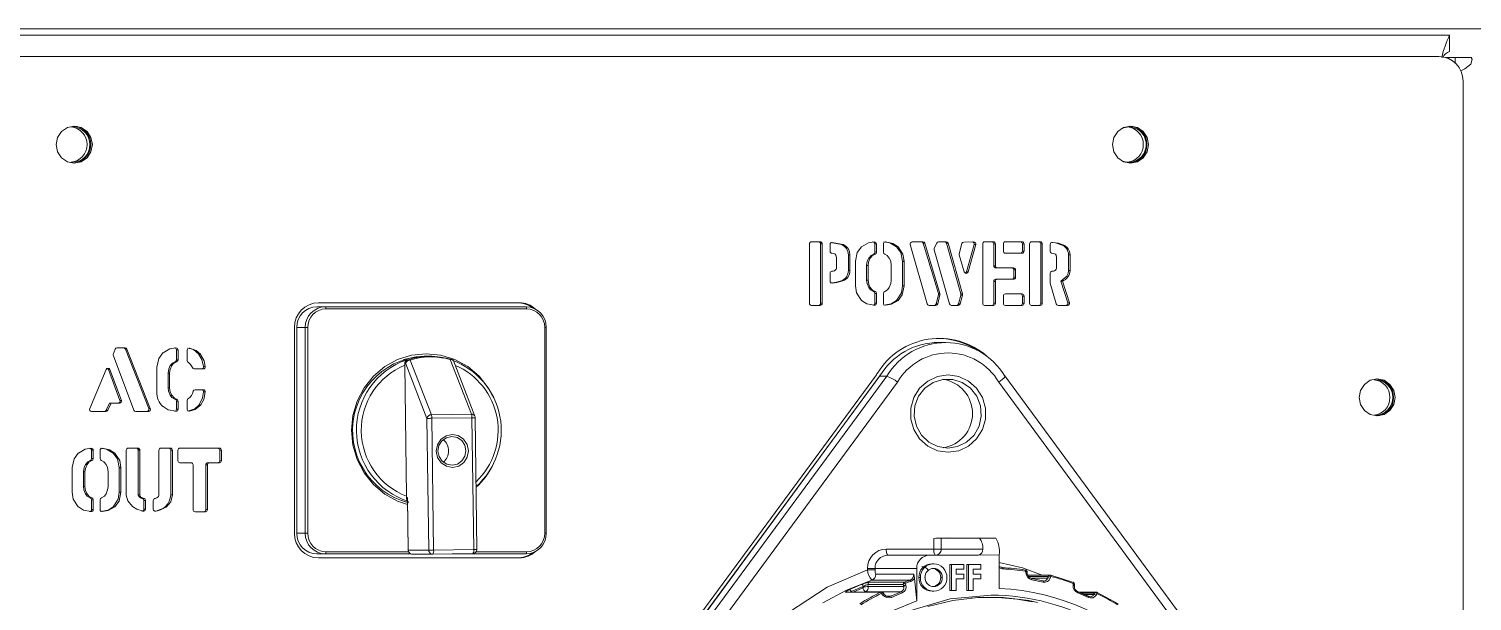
# Model space of a CAD drawing. Header units: millimetres. Extents: x 0 to 197, y 0 to 196.
# Drawn here: x 85.63 to 94.4, y 153.06 to 156.53 of the extents above; entities that cross this region are included whole.
import ezdxf

# ---------------------------------------------------------------- set-up
doc = ezdxf.new("R2010")
doc.units = ezdxf.units.MM

msp = doc.modelspace()

# ---------------------------------------------------------------- linework, layer by layer
at = {"color": 7, "linetype": 'Continuous', "lineweight": 15}
for p, q in [((77.3985, 156.4943), (94.2663, 156.4943)), ((151.544, 156.5318), (81.7614, 156.5318)), ((94.2663, 156.3943), (94.2663, 156.4943)), ((94.2021, 156.3643), (77.6167, 156.3643)), ((94.2409, 156.3589), (94.3008, 156.3589)), ((94.3008, 156.3589), (94.3984, 156.3589)), ((94.3485, 147.8743), (94.3485, 156.2143)), ((90.3888, 155.2388), (90.4417, 155.2388)), ((91.0013, 155.2388), (91.0666, 155.2388)), ((91.1609, 155.2388), (91.2071, 155.2388)), ((91.3144, 155.237), (91.3747, 155.2384)), ((91.4416, 155.2388), (91.4944, 155.2388)), ((91.5671, 155.2388), (91.6683, 155.2388)), ((91.7265, 155.2388), (91.7793, 155.2388)), ((90.3766, 154.8655), (90.3766, 155.2263)), ((90.4539, 155.2263), (90.4441, 155.2263)), ((90.4441, 154.8655), (90.4441, 155.2263)), ((90.4539, 155.2263), (90.4539, 154.8655)), ((90.5022, 155.1815), (90.5022, 155.2232)), ((90.6131, 155.1599), (90.6229, 155.1599)), ((90.6229, 155.1596), (90.6132, 155.1596)), ((90.6132, 155.0645), (90.6132, 155.1596)), ((90.6229, 155.1596), (90.6229, 155.0645)), ((90.7752, 155.164), (90.7654, 155.164)), ((90.7838, 155.2259), (90.774, 155.2259)), ((90.774, 155.176), (90.774, 155.2259)), ((90.774, 155.176), (90.7838, 155.176)), ((90.7838, 155.2259), (90.7838, 155.176)), ((90.8257, 155.1759), (90.8257, 155.2259)), ((90.9052, 155.2093), (90.9149, 155.2093)), ((90.9155, 155.2088), (90.9057, 155.2088)), ((91.0918, 154.862), (90.9896, 155.2228)), ((91.0783, 155.23), (91.0685, 155.23)), ((91.1599, 154.9243), (91.0685, 155.23)), ((91.0783, 155.23), (91.1696, 154.9243)), ((91.2281, 154.862), (91.1344, 155.1906)), ((91.1351, 155.1994), (91.1499, 155.2316)), ((91.2188, 155.2298), (91.2091, 155.2298)), ((91.2967, 154.9225), (91.2091, 155.2298)), ((91.2188, 155.2298), (91.3065, 154.9225)), ((91.2859, 155.1661), (91.3029, 155.2279)), ((91.3176, 155.0562), (91.286, 155.159)), ((91.3312, 155.0566), (91.377, 155.2225)), ((91.3868, 155.2225), (91.341, 155.0566)), ((91.3868, 155.2225), (91.377, 155.2225)), ((91.4294, 154.8655), (91.4294, 155.2263)), ((91.5066, 155.2263), (91.4969, 155.2263)), ((91.4969, 155.093), (91.4969, 155.2263)), ((91.5066, 155.2263), (91.5066, 155.093)), ((91.5549, 155.1821), (91.5549, 155.2263)), ((91.6683, 155.1696), (91.5671, 155.1696)), ((91.6805, 155.2263), (91.6707, 155.2263)), ((91.6707, 155.1821), (91.6707, 155.2263)), ((91.6707, 155.1821), (91.6805, 155.1821)), ((91.6805, 155.2263), (91.6805, 155.1821)), ((91.7143, 154.8655), (91.7143, 155.2263)), ((91.7915, 155.2263), (91.7818, 155.2263)), ((91.7818, 154.8655), (91.7818, 155.2263)), ((91.7915, 155.2263), (91.7915, 154.8655)), ((91.8398, 155.1815), (91.8398, 155.2232)), ((91.9072, 155.2214), (91.9169, 155.2214)), ((91.9174, 155.2212), (91.9076, 155.2212)), ((91.9508, 155.1598), (91.9605, 155.1598)), ((91.9605, 155.1594), (91.9508, 155.1594)), ((91.9508, 155.0646), (91.9508, 155.1594)), ((91.9605, 155.1594), (91.9605, 155.0646)), ((90.5408, 155.0849), (90.5408, 155.1438)), ((90.6229, 155.0641), (90.6131, 155.0641)), ((90.6132, 155.0645), (90.6229, 155.0645)), ((90.6567, 154.9716), (90.6567, 155.1202)), ((90.7242, 155.0954), (90.734, 155.0954)), ((90.7242, 155.0059), (90.7242, 155.0954)), ((90.734, 155.0954), (90.734, 155.0059)), ((90.7368, 155.1403), (90.7466, 155.1403)), ((90.874, 155.0059), (90.874, 155.0954)), ((90.9415, 155.1205), (90.9513, 155.1205)), ((90.9513, 155.1203), (90.9415, 155.1203)), ((90.9415, 154.9715), (90.9415, 155.1203)), ((90.9513, 155.1203), (90.9513, 154.9715)), ((91.3312, 155.0566), (91.341, 155.0566)), ((91.4969, 155.093), (91.5066, 155.093)), ((91.5188, 155.0805), (91.5091, 155.0805)), ((91.5188, 155.0805), (91.6166, 155.0805)), ((91.6288, 155.068), (91.619, 155.068)), ((91.619, 155.0238), (91.619, 155.068)), ((91.6288, 155.068), (91.6288, 155.0238)), ((91.8785, 155.0854), (91.8785, 155.1438)), ((91.9508, 155.0646), (91.9605, 155.0646)), ((91.9605, 155.0642), (91.9508, 155.0642)), ((90.5022, 155.0009), (90.5022, 155.0475)), ((90.5792, 155.0026), (90.5694, 155.0026)), ((90.5701, 155.0028), (90.5798, 155.0028)), ((90.7242, 155.0059), (90.734, 155.0059)), ((90.9415, 154.9715), (90.9513, 154.9715)), ((90.9513, 154.9713), (90.9415, 154.9713)), ((91.5066, 154.9988), (91.4969, 154.9988)), ((91.4969, 154.8655), (91.4969, 154.9988)), ((91.5066, 154.9988), (91.5066, 154.8655)), ((91.5091, 155.0113), (91.5188, 155.0113)), ((91.6166, 155.0113), (91.5188, 155.0113)), ((91.619, 155.0238), (91.6288, 155.0238)), ((91.8398, 154.9904), (91.8398, 155.048)), ((91.8753, 154.862), (91.8403, 154.9869)), ((91.9052, 155.0008), (91.915, 155.0008)), ((91.9464, 154.8693), (91.9052, 155.0008)), ((91.915, 155.0008), (91.9562, 154.8693)), ((90.7365, 154.9606), (90.7463, 154.9606)), ((90.7652, 154.9371), (90.775, 154.9371)), ((90.7838, 154.9252), (90.774, 154.9252)), ((90.774, 154.8659), (90.774, 154.9252)), ((90.7838, 154.9252), (90.7838, 154.8659)), ((90.8257, 154.8659), (90.8257, 154.9255)), ((90.9149, 154.8822), (90.9051, 154.8822)), ((90.9058, 154.8827), (90.9155, 154.8827)), ((91.1462, 154.8624), (91.16, 154.9176)), ((91.1698, 154.9176), (91.156, 154.8624)), ((91.1599, 154.9243), (91.1696, 154.9243)), ((91.1698, 154.9176), (91.16, 154.9176)), ((91.2823, 154.8621), (91.2967, 154.9156)), ((91.3065, 154.9156), (91.292, 154.8621)), ((91.2967, 154.9225), (91.3065, 154.9225)), ((91.3065, 154.9156), (91.2967, 154.9156)), ((91.5549, 154.8655), (91.5549, 154.9097)), ((91.5671, 154.9222), (91.6683, 154.9222)), ((91.6805, 154.9097), (91.6707, 154.9097)), ((91.6707, 154.8655), (91.6707, 154.9097)), ((91.6805, 154.9097), (91.6805, 154.8655)), ((87.3835, 154.8443), (87.435, 154.8443)), ((88.6134, 154.8693), (87.3932, 154.8693)), ((87.435, 154.8443), (88.6552, 154.8443)), ((88.6579, 154.8318), (87.4377, 154.8318)), ((90.4417, 154.853), (90.3888, 154.853)), ((90.4441, 154.8655), (90.4539, 154.8655)), ((90.774, 154.8659), (90.7838, 154.8659)), ((91.1442, 154.853), (91.1035, 154.853)), ((91.1462, 154.8624), (91.156, 154.8624)), ((91.2803, 154.853), (91.2398, 154.853)), ((91.2823, 154.8621), (91.292, 154.8621)), ((91.4944, 154.853), (91.4416, 154.853)), ((91.4969, 154.8655), (91.5066, 154.8655)), ((91.6683, 154.853), (91.5671, 154.853)), ((91.6707, 154.8655), (91.6805, 154.8655)), ((91.7793, 154.853), (91.7265, 154.853)), ((91.7818, 154.8655), (91.7915, 154.8655)), ((91.9446, 154.853), (91.887, 154.853)), ((91.9464, 154.8693), (91.9562, 154.8693)), ((87.2468, 154.7193), (87.2468, 153.4693)), ((87.2614, 154.7193), (87.2614, 153.4693)), ((87.313, 154.7193), (87.2614, 154.7193)), ((87.313, 153.4693), (87.313, 154.7193)), ((87.3279, 154.7193), (87.313, 154.7193)), ((87.3279, 154.7193), (87.3279, 153.4693)), ((88.7677, 153.4693), (88.7677, 154.7193)), ((88.7775, 153.4693), (88.7775, 154.7193)), ((91.2056, 154.628), (91.1619, 154.628)), ((86.1466, 154.5547), (86.1573, 154.5867)), ((86.2711, 154.2173), (86.1467, 154.5461)), ((86.1688, 154.5951), (86.2181, 154.5951)), ((86.2295, 154.5873), (86.2197, 154.5873)), ((86.3617, 154.2264), (86.2197, 154.5873)), ((86.2295, 154.5873), (86.3714, 154.2264)), ((86.5398, 154.5822), (86.5301, 154.5822)), ((86.5301, 154.5227), (86.5301, 154.5822)), ((86.5398, 154.5822), (86.5398, 154.5227)), ((86.5961, 154.5171), (86.5961, 154.5816)), ((86.6669, 154.5561), (86.6767, 154.5561)), ((86.677, 154.5557), (86.6672, 154.5557)), ((88.0681, 154.5443), (88.037, 154.5443)), ((86.0035, 154.2267), (86.1035, 154.4637)), ((86.1261, 154.4632), (86.1164, 154.4632)), ((86.1866, 154.2763), (86.1164, 154.4632)), ((86.1261, 154.4632), (86.1964, 154.2763)), ((86.4115, 154.3278), (86.4115, 154.4766)), ((86.492, 154.487), (86.5017, 154.487)), ((86.5312, 154.5107), (86.5214, 154.5107)), ((86.5301, 154.5227), (86.5398, 154.5227)), ((86.6927, 154.4675), (86.6388, 154.4675)), ((86.6951, 154.4809), (86.7049, 154.4809)), ((87.9174, 154.4984), (87.9178, 154.4899)), ((87.9233, 154.4984), (87.9174, 154.4984)), ((87.9178, 154.4899), (87.9283, 153.6946)), ((88.0523, 154.167), (87.9233, 154.4984)), ((87.9292, 154.5225), (87.9402, 154.5225)), ((87.9502, 154.5204), (88.0791, 154.1889)), ((88.3231, 154.1923), (88.1942, 154.5238)), ((88.344, 154.1797), (88.2111, 154.5214)), ((86.479, 154.442), (86.4887, 154.442)), ((86.479, 154.3527), (86.479, 154.442)), ((86.4887, 154.442), (86.4887, 154.3527)), ((90.7837, 154.4321), (89.6374, 152.8758)), ((90.8037, 154.4243), (89.652, 152.8605)), ((89.6527, 152.8607), (90.8033, 154.423)), ((89.6963, 152.8607), (90.8469, 154.423)), ((89.7596, 152.8225), (90.912, 154.3872)), ((90.8033, 154.423), (90.8469, 154.423)), ((91.5267, 154.3872), (92.6791, 152.8225)), ((92.7165, 152.8601), (91.5636, 154.4256)), ((86.1866, 154.2763), (86.1964, 154.2763)), ((86.479, 154.3527), (86.4887, 154.3527)), ((86.4916, 154.3075), (86.5014, 154.3075)), ((86.5213, 154.2839), (86.5311, 154.2839)), ((86.5398, 154.272), (86.5301, 154.272)), ((86.5301, 154.2222), (86.5301, 154.272)), ((86.5398, 154.272), (86.5398, 154.2222)), ((86.5961, 154.2226), (86.5961, 154.2774)), ((86.6433, 154.341), (86.6927, 154.341)), ((86.7049, 154.3278), (86.6952, 154.3278)), ((86.1015, 154.2093), (86.0147, 154.2093)), ((86.1027, 154.2161), (86.124, 154.2594)), ((86.1027, 154.2161), (86.1124, 154.2161)), ((86.1337, 154.2594), (86.1124, 154.2161)), ((86.124, 154.2594), (86.1337, 154.2594)), ((86.185, 154.2594), (86.1337, 154.2594)), ((86.3601, 154.2093), (86.2825, 154.2093)), ((86.3617, 154.2264), (86.3714, 154.2264)), ((86.5301, 154.2222), (86.5398, 154.2222)), ((86.6781, 154.2495), (86.6684, 154.2495)), ((86.6688, 154.2501), (86.6785, 154.2501)), ((88.0791, 154.1889), (88.3231, 154.1923)), ((88.0628, 153.3673), (88.0523, 154.167)), ((88.3261, 154.1707), (88.0821, 154.1673)), ((88.0821, 154.1673), (88.0926, 153.3676)), ((88.3367, 153.371), (88.3261, 154.1707)), ((88.3562, 153.3714), (88.3457, 154.171)), ((86.0242, 153.9732), (86.0145, 153.9732)), ((86.0145, 153.9233), (86.0145, 153.9732)), ((86.0145, 153.9233), (86.0242, 153.9233)), ((86.0242, 153.9732), (86.0242, 153.9233)), ((86.0662, 153.9232), (86.0662, 153.9732)), ((86.1456, 153.9566), (86.1554, 153.9566)), ((86.156, 153.9561), (86.1462, 153.9561)), ((86.2256, 153.7019), (86.2256, 153.9736)), ((86.2378, 153.9861), (86.2954, 153.9861)), ((86.3076, 153.9736), (86.2979, 153.9736)), ((86.2979, 153.7019), (86.2979, 153.9736)), ((86.3076, 153.9736), (86.3076, 153.7019)), ((86.4235, 153.702), (86.4235, 153.9736)), ((86.4357, 153.9861), (86.4934, 153.9861)), ((86.5056, 153.9736), (86.4959, 153.9736)), ((86.4959, 153.7022), (86.4959, 153.9736)), ((86.5056, 153.9736), (86.5056, 153.7022)), ((86.5394, 153.9096), (86.5394, 153.9736)), ((86.5516, 153.9861), (86.791, 153.9861)), ((86.8032, 153.9736), (86.7935, 153.9736)), ((86.7935, 153.9096), (86.7935, 153.9736)), ((86.8032, 153.9736), (86.8032, 153.9096)), ((85.8972, 153.7189), (85.8972, 153.8675)), ((85.9647, 153.8427), (85.9744, 153.8427)), ((85.9647, 153.7532), (85.9647, 153.8427)), ((85.9744, 153.8427), (85.9744, 153.7532)), ((85.9773, 153.8877), (85.987, 153.8877)), ((86.0157, 153.9113), (86.0059, 153.9113)), ((86.1145, 153.7532), (86.1145, 153.8427)), ((86.182, 153.8678), (86.1917, 153.8678)), ((86.1918, 153.8676), (86.182, 153.8676)), ((86.182, 153.7188), (86.182, 153.8676)), ((86.1918, 153.8676), (86.1918, 153.7188)), ((86.619, 153.8971), (86.5516, 153.8971)), ((86.6312, 153.6128), (86.6312, 153.8846)), ((86.7181, 153.8846), (86.7084, 153.8846)), ((86.7084, 153.6128), (86.7084, 153.8846)), ((86.7181, 153.8846), (86.7181, 153.6128)), ((86.7206, 153.8971), (86.7303, 153.8971)), ((86.791, 153.8971), (86.7303, 153.8971)), ((86.7935, 153.9096), (86.8032, 153.9096)), ((85.9647, 153.7532), (85.9744, 153.7532)), ((85.977, 153.708), (85.9867, 153.708)), ((86.0057, 153.6845), (86.0155, 153.6845)), ((86.0242, 153.6725), (86.0145, 153.6725)), ((86.0145, 153.6132), (86.0145, 153.6725)), ((86.0242, 153.6725), (86.0242, 153.6132)), ((86.0662, 153.6132), (86.0662, 153.6728)), ((86.182, 153.7188), (86.1918, 153.7188)), ((86.1917, 153.7186), (86.182, 153.7186)), ((86.2979, 153.7019), (86.3076, 153.7019)), ((86.3097, 153.6858), (86.3194, 153.6858)), ((86.3235, 153.6807), (86.3333, 153.6807)), ((86.3417, 153.6688), (86.3319, 153.6688)), ((86.3319, 153.615), (86.3319, 153.6688)), ((86.3417, 153.6688), (86.3417, 153.615)), ((86.3897, 153.6151), (86.3897, 153.6682)), ((86.4959, 153.7022), (86.5056, 153.7022)), ((86.5056, 153.7018), (86.4959, 153.7018)), ((87.9089, 153.6638), (87.9337, 153.6569)), ((87.9283, 153.6946), (87.9282, 153.6861)), ((87.9282, 153.6861), (87.9339, 153.6861)), ((87.9333, 153.6807), (87.9375, 153.3673)), ((87.9339, 153.6861), (87.9381, 153.3673)), ((86.0145, 153.6132), (86.0242, 153.6132)), ((86.1554, 153.6295), (86.1456, 153.6295)), ((86.1462, 153.63), (86.156, 153.63)), ((86.3319, 153.615), (86.3417, 153.615)), ((86.7059, 153.6003), (86.6434, 153.6003)), ((86.7084, 153.6128), (86.7181, 153.6128)), ((87.2614, 153.4693), (87.313, 153.4693)), ((87.3279, 153.4693), (87.313, 153.4693)), ((91.1326, 153.3737), (91.1326, 153.4383)), ((91.178, 153.4398), (91.178, 153.3737)), ((91.178, 153.4398), (91.4092, 153.4398)), ((91.4588, 153.4405), (91.2194, 153.4405)), ((87.435, 153.3443), (87.3835, 153.3443)), ((87.3932, 153.3193), (88.6134, 153.3193)), ((87.9536, 153.3443), (87.435, 153.3443)), ((87.9381, 153.3673), (88.0628, 153.3673)), ((88.0875, 153.3426), (87.9628, 153.3426)), ((88.3316, 153.346), (88.0875, 153.3426)), ((88.0926, 153.3676), (88.3367, 153.371)), ((88.6552, 153.3443), (88.2046, 153.3443)), ((90.8443, 153.3737), (91.1326, 153.3737)), ((90.8526, 153.3356), (91.1058, 153.3356)), ((91.1058, 153.3356), (91.394, 153.3356)), ((91.178, 153.3737), (91.1326, 153.3737)), ((91.178, 153.3737), (91.4298, 153.3737)), ((91.404, 153.337), (91.5304, 153.3381)), ((91.5304, 153.3381), (91.5304, 153.1348)), ((90.7297, 153.2472), (90.7297, 153.2563)), ((90.7751, 153.2563), (90.7297, 153.2563)), ((90.7297, 153.2472), (90.7751, 153.2472)), ((90.7751, 153.2563), (90.7751, 153.2472)), ((90.7751, 153.2563), (91.0283, 153.2563)), ((90.7806, 153.2205), (91.0101, 153.2205)), ((91.0283, 153.2563), (91.0283, 153.0592)), ((91.1221, 153.2843), (91.1317, 153.2843)), ((91.2301, 153.1215), (91.2301, 153.2802)), ((91.2301, 153.2802), (91.2397, 153.2802)), ((91.2397, 153.1215), (91.2397, 153.2802)), ((91.2397, 153.2802), (91.3152, 153.2802)), ((91.3152, 153.2517), (91.2675, 153.2517)), ((91.2675, 153.2517), (91.2675, 153.2212)), ((91.2675, 153.2212), (91.3152, 153.2212)), ((91.3152, 153.2802), (91.3152, 153.2517)), ((91.3152, 153.2212), (91.3152, 153.1927)), ((91.3334, 153.1215), (91.3334, 153.2802)), ((91.3334, 153.2802), (91.343, 153.2802)), ((91.343, 153.1215), (91.343, 153.2802)), ((91.343, 153.2802), (91.4185, 153.2802)), ((91.4185, 153.2517), (91.3708, 153.2517)), ((91.3708, 153.2517), (91.3708, 153.2212)), ((91.3708, 153.2212), (91.4185, 153.2212)), ((91.4185, 153.2802), (91.4185, 153.2517)), ((91.4185, 153.2212), (91.4185, 153.1927)), ((91.5558, 153.26), (91.5304, 153.2666)), ((91.5441, 153.2626), (91.5304, 153.2661)), ((91.6909, 153.2288), (91.6899, 153.2389)), ((91.8392, 153.2151), (91.7026, 153.2151)), ((90.6296, 153.1157), (90.7035, 153.147)), ((90.7042, 153.1427), (90.7035, 153.147)), ((90.7342, 153.1465), (90.7324, 153.1586)), ((90.7324, 153.1586), (90.9462, 153.1586)), ((90.9492, 153.1465), (90.7342, 153.1465)), ((90.7405, 153.1725), (90.9543, 153.1725)), ((90.9881, 153.1843), (90.755, 153.1843)), ((90.9462, 153.1586), (90.9492, 153.1465)), ((90.9592, 153.1655), (90.9622, 153.1535)), ((91.0153, 153.1939), (91.0283, 153.0592)), ((91.051, 153.2009), (91.0413, 153.2009)), ((91.1841, 153.2007), (91.1744, 153.2007)), ((91.3152, 153.1927), (91.2675, 153.1927)), ((91.2675, 153.1927), (91.2675, 153.1215)), ((91.4185, 153.1927), (91.3708, 153.1927)), ((91.3708, 153.1927), (91.3708, 153.1215)), ((91.7953, 153.18), (91.7273, 153.1938)), ((91.7965, 153.1727), (91.7282, 153.1867)), ((91.8009, 153.1794), (91.7953, 153.18)), ((91.828, 153.2077), (91.8241, 153.1967)), ((91.843, 153.2076), (91.8391, 153.1965)), ((91.9804, 153.1713), (91.8429, 153.2141)), ((91.9789, 153.1551), (91.9798, 153.165)), ((90.8094, 153.1111), (90.5956, 153.1111)), ((90.8147, 153.1123), (90.6009, 153.1123)), ((90.9349, 153.1142), (90.7164, 153.1142)), ((90.8214, 153.096), (90.8149, 153.1044)), ((90.8306, 153.0993), (90.825, 153.1066)), ((90.9349, 153.1142), (90.8708, 153.087)), ((90.9402, 153.1075), (90.8759, 153.0802)), ((91.1223, 153.1174), (91.132, 153.1174)), ((91.2397, 153.1215), (91.2301, 153.1215)), ((91.2675, 153.1215), (91.2397, 153.1215)), ((91.343, 153.1215), (91.3334, 153.1215)), ((91.3708, 153.1215), (91.343, 153.1215)), ((92.0719, 153.0797), (92.0076, 153.1071)), ((92.072, 153.0866), (92.0079, 153.1138)), ((92.1192, 153.1116), (92.0132, 153.1116)), ((92.1092, 153.1064), (92.1034, 153.0965)), ((92.124, 153.1037), (92.1182, 153.0939)), ((92.2518, 153.0402), (92.1252, 153.1097))]:
    msp.add_line(p, q, dxfattribs=at)
at = {"color": 8, "linetype": 'Continuous', "lineweight": 15}
for p, q in [((94.3008, 156.3589), (94.3008, 156.3251)), ((90.5148, 155.2357), (90.514, 155.2357)), ((90.8387, 155.2384), (90.8372, 155.2384)), ((91.8526, 155.2357), (91.8515, 155.2357)), ((90.5138, 154.9884), (90.5149, 154.9884)), ((90.8372, 154.8534), (90.8387, 154.8534)), ((88.7775, 154.7193), (88.7677, 154.7193)), ((86.6098, 154.594), (86.6068, 154.594)), ((86.6069, 154.2102), (86.6097, 154.2102)), ((86.0791, 153.9857), (86.0777, 153.9857)), ((86.0777, 153.6007), (86.0791, 153.6007)), ((86.3996, 153.6029), (86.4043, 153.6029)), ((88.7775, 153.4693), (88.7677, 153.4693)), ((87.4377, 153.3568), (87.94, 153.3568)), ((88.3518, 153.3568), (88.6579, 153.3568)), ((90.6416, 153.1123), (90.7014, 153.1377)), ((91.7067, 153.2077), (91.828, 153.2077)), ((91.8241, 153.1967), (91.7251, 153.1967)), ((90.6296, 153.1157), (90.6318, 153.1123)), ((90.7164, 153.1142), (90.7119, 153.1123)), ((90.8708, 153.087), (90.8477, 153.087)), ((92.0254, 153.1064), (92.1092, 153.1064)), ((92.1034, 153.0965), (92.0485, 153.0965))]:
    msp.add_line(p, q, dxfattribs=at)
at = {"color": 7, "linetype": 'Continuous', "lineweight": 15, "flags": 128}
for points in [[(94.3008, 156.3228), (94.3009, 156.3229), (94.3008, 156.3589)], [(94.3347, 156.2761), (94.3591, 156.2883), (94.3952, 156.318), (94.4031, 156.3476), (94.3984, 156.3589)], [(86.0192, 155.8293), (86.0109, 155.8723), (85.9871, 155.9088), (85.9514, 155.9332), (85.9094, 155.9418), (85.8674, 155.9332), (85.8318, 155.9088), (85.8079, 155.8723), (85.7996, 155.8293), (85.8079, 155.7862), (85.8318, 155.7497), (85.8674, 155.7253), (85.9094, 155.7168), (85.9514, 155.7253), (85.9871, 155.7497), (86.0109, 155.7862), (86.0192, 155.8293)], [(92.4373, 155.8293), (92.429, 155.8723), (92.4051, 155.9088), (92.3695, 155.9332), (92.3275, 155.9418), (92.2855, 155.9332), (92.2498, 155.9088), (92.226, 155.8723), (92.2177, 155.8293), (92.226, 155.7862), (92.2498, 155.7497), (92.2855, 155.7253), (92.3275, 155.7168), (92.3695, 155.7253), (92.4051, 155.7497), (92.429, 155.7862), (92.4373, 155.8293)], [(90.6131, 155.1599), (90.6107, 155.1801), (90.6023, 155.1986), (90.5884, 155.2132), (90.571, 155.2232), (90.505, 155.2357)], [(90.5148, 155.2357), (90.5807, 155.2232), (90.5981, 155.2132), (90.6121, 155.1986), (90.6204, 155.1801), (90.6229, 155.1599)], [(90.6937, 155.2093), (90.7347, 155.2319), (90.7709, 155.2384)], [(90.9052, 155.2093), (90.8647, 155.2319), (90.8289, 155.2384)], [(90.8387, 155.2384), (90.8838, 155.2285), (90.9149, 155.2093)], [(91.9072, 155.2214), (91.8718, 155.2324), (91.8428, 155.2357)], [(91.8526, 155.2357), (91.8893, 155.2307), (91.9169, 155.2214)], [(90.5284, 155.166), (90.5198, 155.1681), (90.5128, 155.1691)], [(90.5408, 155.1438), (90.5374, 155.1585), (90.5335, 155.163), (90.5284, 155.166)], [(90.6567, 155.1206), (90.6675, 155.1745), (90.6931, 155.2088)], [(90.7368, 155.1403), (90.7508, 155.1563), (90.7654, 155.164)], [(90.7752, 155.164), (90.7571, 155.1533), (90.7466, 155.1403)], [(90.8618, 155.1403), (90.8484, 155.1562), (90.8341, 155.164)], [(90.9415, 155.1205), (90.9311, 155.1744), (90.9057, 155.2088)], [(90.9155, 155.2088), (90.9451, 155.1634), (90.9513, 155.1205)], [(91.8661, 155.166), (91.8574, 155.1681), (91.8505, 155.1691)], [(91.8785, 155.1438), (91.875, 155.1585), (91.8711, 155.163), (91.8661, 155.166)], [(90.5129, 155.0599), (90.5216, 155.0612), (90.5282, 155.063)], [(90.7242, 155.0954), (90.7281, 155.1215), (90.7368, 155.1403)], [(90.7466, 155.1403), (90.7363, 155.1161), (90.734, 155.0954)], [(90.874, 155.0954), (90.8703, 155.1215), (90.8618, 155.1403)], [(91.8506, 155.0604), (91.8592, 155.0617), (91.8659, 155.0635)], [(91.9052, 155.0008), (91.9405, 155.0295), (91.9483, 155.046), (91.9508, 155.0642)], [(90.5052, 154.9884), (90.5418, 154.9933), (90.5694, 155.0026)], [(90.5792, 155.0026), (90.5438, 154.9916), (90.5149, 154.9884)], [(90.6931, 154.8827), (90.6631, 154.9282), (90.6567, 154.9712)], [(90.7365, 154.9606), (90.7265, 154.9851), (90.7242, 155.0059)], [(90.734, 155.0059), (90.7377, 154.9796), (90.7463, 154.9606)], [(90.8618, 154.9609), (90.8718, 154.9852), (90.874, 155.0059)], [(90.9058, 154.8827), (90.9354, 154.9283), (90.9415, 154.9713)], [(90.9513, 154.9713), (90.9409, 154.9173), (90.9155, 154.8827)], [(90.7709, 154.8534), (90.7253, 154.8631), (90.6937, 154.8821)], [(90.7652, 154.9371), (90.747, 154.9476), (90.7365, 154.9606)], [(90.7463, 154.9606), (90.7603, 154.9447), (90.775, 154.9371)], [(90.8289, 154.8534), (90.874, 154.8632), (90.9051, 154.8822)], [(90.8344, 154.9374), (90.8518, 154.9481), (90.8618, 154.9609)], [(90.9149, 154.8822), (90.8744, 154.8598), (90.8387, 154.8534)], [(86.4115, 154.4769), (86.4222, 154.5311), (86.4481, 154.5654)], [(86.4486, 154.5658), (86.4903, 154.5883), (86.5269, 154.5947)], [(86.6669, 154.5561), (86.633, 154.5842), (86.6001, 154.594)], [(86.6098, 154.594), (86.651, 154.5795), (86.6767, 154.5561)], [(86.6951, 154.4809), (86.6852, 154.5251), (86.6672, 154.5557)], [(86.677, 154.5557), (86.6983, 154.516), (86.7049, 154.4809)], [(88.037, 154.5443), (87.9866, 154.5413), (87.9107, 154.5253)], [(88.1279, 154.5371), (88.0816, 154.5444), (88.037, 154.5468)], [(86.479, 154.442), (86.483, 154.4682), (86.492, 154.487)], [(86.5017, 154.487), (86.4912, 154.4627), (86.4887, 154.442)], [(86.492, 154.487), (86.5064, 154.503), (86.5214, 154.5107)], [(86.5312, 154.5107), (86.5126, 154.5), (86.5017, 154.487)], [(86.6275, 154.4753), (86.616, 154.4949), (86.6024, 154.5062)], [(88.2061, 154.5241), (88.2097, 154.5224), (88.2109, 154.5213)], [(91.2194, 153.9612), (91.1547, 153.9707), (91.0954, 153.9985), (91.046, 154.0423), (91.0107, 154.0986), (90.9923, 154.1627), (90.9923, 154.2296), (91.0107, 154.2938), (91.046, 154.35), (91.0954, 154.3938), (91.1547, 154.4216), (91.2194, 154.4311), (91.284, 154.4216), (91.3434, 154.3938), (91.3927, 154.35), (91.428, 154.2938), (91.4464, 154.2296), (91.4464, 154.1627), (91.428, 154.0986), (91.3927, 154.0423), (91.3434, 153.9985), (91.284, 153.9707), (91.2194, 153.9612)], [(91.2168, 153.9866), (91.1565, 153.9959), (91.1016, 154.023), (91.0569, 154.0655), (91.0264, 154.1196), (91.0128, 154.1805), (91.0174, 154.2428), (91.0396, 154.3009), (91.0777, 154.3498), (91.128, 154.385), (91.1863, 154.4034), (91.2473, 154.4034), (91.3055, 154.385), (91.3559, 154.3498), (91.3939, 154.3009), (91.4162, 154.2428), (91.4208, 154.1805), (91.4072, 154.1196), (91.3767, 154.0655), (91.332, 154.023), (91.2771, 153.9959), (91.2168, 153.9866)], [(91.5642, 154.423), (91.5657, 154.4204), (91.5634, 154.4171), (91.559, 154.4125), (91.5473, 154.4025), (91.5382, 154.3955), (91.5267, 154.3872)], [(93.9361, 154.2939), (93.9277, 154.337), (93.9039, 154.3735), (93.8683, 154.3979), (93.8263, 154.4064), (93.7843, 154.3979), (93.7486, 154.3735), (93.7248, 154.337), (93.7165, 154.2939), (93.7248, 154.2509), (93.7486, 154.2144), (93.7843, 154.19), (93.8263, 154.1814), (93.8683, 154.19), (93.9039, 154.2144), (93.9277, 154.2509), (93.9361, 154.2939)], [(86.4916, 154.3075), (86.4813, 154.3319), (86.479, 154.3527)], [(86.4887, 154.3527), (86.4926, 154.3264), (86.5014, 154.3075)], [(86.5213, 154.2839), (86.5026, 154.2944), (86.4916, 154.3075)], [(86.5014, 154.3075), (86.516, 154.2916), (86.5311, 154.2839)], [(86.6688, 154.2501), (86.6892, 154.2916), (86.6952, 154.3278)], [(86.7049, 154.3278), (86.6958, 154.2821), (86.6785, 154.2501)], [(86.5269, 154.2097), (86.4807, 154.2195), (86.4486, 154.2386)], [(86.6, 154.2102), (86.6423, 154.2251), (86.6684, 154.2495)], [(86.6781, 154.2495), (86.6436, 154.2203), (86.6097, 154.2102)], [(88.208, 153.8693), (88.1706, 153.8764), (88.1386, 153.8976), (88.1171, 153.9298), (88.1091, 153.9679), (88.116, 154.0063), (88.1368, 154.039), (88.1682, 154.0611), (88.2054, 154.0693), (88.2429, 154.0622), (88.2748, 154.0409), (88.2964, 154.0088), (88.3043, 153.9706), (88.2974, 153.9323), (88.2767, 153.8995), (88.2453, 153.8774), (88.208, 153.8693)], [(88.2052, 153.8818), (88.2378, 153.8889), (88.2652, 153.9083), (88.2834, 153.9369), (88.2894, 153.9705), (88.2825, 154.0039), (88.2636, 154.032), (88.2356, 154.0506), (88.2029, 154.0568), (88.1703, 154.0497), (88.1428, 154.0303), (88.1247, 154.0017), (88.1186, 153.9681), (88.1256, 153.9347), (88.1444, 153.9066), (88.1724, 153.888), (88.2052, 153.8818)], [(85.8972, 153.8679), (85.9079, 153.9218), (85.9336, 153.9561)], [(85.9341, 153.9566), (85.9752, 153.9792), (86.0113, 153.9857)], [(86.1456, 153.9566), (86.1052, 153.9792), (86.0694, 153.9857)], [(86.0791, 153.9857), (86.1243, 153.9758), (86.1554, 153.9566)], [(86.182, 153.8678), (86.1716, 153.9217), (86.1462, 153.9561)], [(86.156, 153.9561), (86.1856, 153.9107), (86.1917, 153.8678)], [(85.9647, 153.8427), (85.9686, 153.8689), (85.9773, 153.8877)], [(85.987, 153.8877), (85.9768, 153.8634), (85.9744, 153.8427)], [(85.9773, 153.8877), (85.9913, 153.9036), (86.0059, 153.9113)], [(86.0157, 153.9113), (85.9976, 153.9006), (85.987, 153.8877)], [(86.1023, 153.8877), (86.0888, 153.9035), (86.0746, 153.9113)], [(86.1145, 153.8427), (86.1108, 153.8688), (86.1023, 153.8877)], [(85.977, 153.708), (85.9669, 153.7324), (85.9647, 153.7532)], [(85.9744, 153.7532), (85.9782, 153.7269), (85.9867, 153.708)], [(86.1023, 153.7082), (86.1122, 153.7325), (86.1145, 153.7532)], [(85.9335, 153.63), (85.9035, 153.6755), (85.8972, 153.7185)], [(86.0057, 153.6845), (85.9875, 153.6949), (85.977, 153.708)], [(85.9867, 153.708), (86.0007, 153.692), (86.0155, 153.6845)], [(86.0749, 153.6848), (86.0923, 153.6954), (86.1023, 153.7082)], [(86.1462, 153.63), (86.1759, 153.6756), (86.182, 153.7186)], [(86.1917, 153.7186), (86.1814, 153.6646), (86.156, 153.63)], [(86.2631, 153.6327), (86.2338, 153.6668), (86.2256, 153.7014)], [(86.3097, 153.6858), (86.3006, 153.6931), (86.2986, 153.6973), (86.2979, 153.7019)], [(86.3235, 153.6807), (86.3157, 153.6833), (86.3097, 153.6858)], [(86.3194, 153.6858), (86.3271, 153.6828), (86.3333, 153.6807)], [(86.3982, 153.6801), (86.4057, 153.6827), (86.4114, 153.6853)], [(86.5056, 153.7018), (86.4961, 153.6593), (86.4672, 153.6272), (86.4043, 153.6029)], [(86.4114, 153.6853), (86.4206, 153.693), (86.4228, 153.6973), (86.4235, 153.702)], [(86.0113, 153.6007), (85.9657, 153.6105), (85.9342, 153.6295)], [(86.0694, 153.6007), (86.1145, 153.6105), (86.1456, 153.6295)], [(86.1554, 153.6295), (86.1149, 153.6071), (86.0791, 153.6007)], [(86.327, 153.6028), (86.2897, 153.6158), (86.2634, 153.6325)], [(91.2194, 150.0623), (90.9544, 150.085), (90.6847, 150.157), (90.4233, 150.2807), (90.1842, 150.4538), (89.9801, 150.6688), (89.8201, 150.9141), (89.7088, 151.1758), (89.6457, 151.4404), (89.6264, 151.712), (89.6537, 151.9961), (89.7324, 152.2798), (89.8621, 152.5487), (90.0377, 152.7888), (90.2493, 152.9888), (90.4844, 153.1422), (90.7297, 153.2472)], [(90.7751, 153.2472), (90.7755, 153.2372), (90.7767, 153.2286), (90.7775, 153.2252), (90.7785, 153.2227), (90.7795, 153.2211), (90.7806, 153.2205)], [(91.0101, 153.2205), (91.013, 153.2086), (91.0153, 153.1939)], [(91.5509, 153.2603), (91.5513, 153.2602), (91.5517, 153.2598), (91.552, 153.2592), (91.5523, 153.2583), (91.5526, 153.2573), (91.5528, 153.256), (91.5529, 153.2546), (91.553, 153.253)], [(91.6899, 153.2389), (91.69, 153.2404), (91.6899, 153.2418), (91.6898, 153.2431), (91.6897, 153.2441), (91.6894, 153.245), (91.6892, 153.2456), (91.6888, 153.246), (91.6885, 153.2461)], [(91.6991, 153.2335), (91.6991, 153.2335), (91.6991, 153.2335), (91.6992, 153.2337), (91.6992, 153.234), (91.6993, 153.2344), (91.6991, 153.2354), (91.6974, 153.2372), (91.695, 153.2381), (91.6928, 153.2386), (91.6899, 153.2389)], [(91.6998, 153.2258), (91.6994, 153.2304), (91.6989, 153.2359)], [(91.8424, 153.2146), (91.842, 153.2147), (91.839, 153.2149)], [(90.755, 153.1843), (90.6028, 153.1236), (90.4577, 153.0467)], [(90.5956, 153.1111), (90.5946, 153.1114), (90.5951, 153.1124), (90.5999, 153.116), (90.6093, 153.1212), (90.6218, 153.1273)], [(91.0153, 153.1939), (91.0056, 153.184), (90.9928, 153.1773)], [(91.7282, 153.1867), (91.7284, 153.1882), (91.7284, 153.1896), (91.7284, 153.1909), (91.7283, 153.1919), (91.7281, 153.1927), (91.7279, 153.1933), (91.7276, 153.1937), (91.7273, 153.1938)], [(91.7965, 153.1727), (91.7966, 153.1743), (91.7967, 153.1757), (91.7966, 153.1769), (91.7965, 153.178), (91.7963, 153.1788), (91.796, 153.1795), (91.7957, 153.1798), (91.7953, 153.18)], [(91.9789, 153.1551), (91.981, 153.1544), (91.983, 153.1537), (91.9846, 153.1528), (91.9859, 153.1517), (91.9868, 153.1507), (91.9872, 153.1496), (91.9872, 153.1485), (91.9868, 153.1475)], [(91.9877, 153.1574), (91.9882, 153.1594), (91.9868, 153.1616), (91.9846, 153.1632), (91.9826, 153.1641), (91.9798, 153.165)], [(91.9871, 153.1501), (91.9875, 153.1546), (91.988, 153.16)], [(90.8149, 153.1044), (90.8186, 153.1065), (90.822, 153.1077), (90.8234, 153.1079), (90.8244, 153.1077), (90.825, 153.1066)], [(90.8303, 153.0994), (90.8274, 153.1032), (90.8239, 153.1078)], [(90.8708, 153.087), (90.8652, 153.0853), (90.8592, 153.0847)], [(91.0283, 153.0592), (90.8816, 152.9985)], [(91.0967, 153.0247), (91.2473, 153.0606), (91.4008, 153.0786), (91.5554, 153.0786), (91.7089, 153.0606), (91.7634, 153.0498)], [(92.0727, 153.086), (92.0437, 153.0983), (92.0085, 153.1132)], [(92.0719, 153.0797), (92.0723, 153.0812), (92.0726, 153.0825), (92.0728, 153.0837), (92.0728, 153.0847), (92.0728, 153.0855), (92.0727, 153.0861), (92.0724, 153.0864), (92.072, 153.0866)], [(92.0829, 153.0843), (92.0774, 153.0849), (92.072, 153.0866)], [(92.1247, 153.1101), (92.1221, 153.1112), (92.1192, 153.1113)]]:
    msp.add_lwpolyline(points, dxfattribs=at)
at = {"color": 8, "linetype": 'Continuous', "lineweight": 15, "flags": 128}
for points in [[(87.9338, 153.6442), (87.8741, 153.6647), (87.7956, 153.7076), (87.7268, 153.7655), (87.6704, 153.8359), (87.6284, 153.9163), (87.6026, 154.0036), (87.5939, 154.0943), (87.6026, 154.185), (87.6284, 154.2722), (87.6704, 154.3526), (87.7268, 154.4231), (87.7956, 154.4809), (87.8741, 154.5239), (87.9592, 154.5503), (88.0478, 154.5593), (88.1364, 154.5503), (88.2215, 154.5239), (88.3, 154.4809), (88.3688, 154.4231), (88.4252, 154.3526), (88.4579, 154.2937)], [(87.9381, 153.3673), (87.9375, 153.3673), (87.9375, 153.3673)], [(91.5304, 153.2928), (91.6717, 153.2591), (91.7899, 153.2151)], [(90.978, 152.9954), (91.2322, 153.0702), (91.4808, 153.0936), (91.4808, 153.0936)]]:
    msp.add_lwpolyline(points, dxfattribs=at)
at = {"color": 7, "linetype": 'Continuous', "lineweight": 15}
for centre, radius, start, end in [((94.9077, 156.1937), 0.7083, 154.88932, 166.51045), ((94.2886, 156.326), 0.0719, 108.05684, 152.69524), ((94.2003, 156.216), 0.1482, 359.31794, 89.3013), ((85.8808, 155.8305), 0.1064, 359.35766, 84.52463), ((85.8984, 155.8305), 0.1062, 359.31794, 89.3013), ((85.8982, 155.8306), 0.1113, 359.33911, 86.73492), ((92.3177, 155.8314), 0.105, 358.82546, 117.6913), ((92.2989, 155.8305), 0.1064, 359.35766, 84.52463), ((92.3163, 155.8306), 0.1113, 359.33911, 86.73492), ((85.8808, 155.8281), 0.1064, 275.47537, 0.64234), ((85.8984, 155.828), 0.1062, 270.6987, 0.68206), ((85.8982, 155.828), 0.1113, 273.26508, 0.66089), ((92.3177, 155.8271), 0.105, 242.30984, 1.17454), ((92.2989, 155.8281), 0.1064, 275.47537, 0.64234), ((92.3163, 155.828), 0.1113, 273.26508, 0.66089), ((90.389, 155.2265), 0.0124, 90.6987, 180.68206), ((90.4318, 155.2265), 0.0124, 359.31794, 89.3013), ((90.4415, 155.2265), 0.0124, 359.31794, 89.3013), ((90.5145, 155.2234), 0.0123, 88.96044, 180.71003), ((90.7617, 155.2261), 0.0123, 359.29097, 89.32828), ((90.7714, 155.2261), 0.0123, 359.26312, 92.70543), ((90.8381, 155.2261), 0.0123, 87.24881, 180.73762), ((91.0015, 155.2264), 0.0124, 90.95369, 196.54352), ((91.0568, 155.2266), 0.0122, 16.13531, 89.56314), ((91.0665, 155.2266), 0.0122, 16.13531, 89.56314), ((91.161, 155.2266), 0.0122, 90.32608, 155.71872), ((91.1973, 155.2266), 0.0122, 15.39543, 89.55242), ((91.207, 155.2266), 0.0122, 15.39543, 89.55242), ((91.3148, 155.2247), 0.0123, 91.83968, 165.09689), ((91.365, 155.226), 0.0125, 343.92572, 79.22769), ((91.3748, 155.226), 0.0124, 343.80995, 90.42842), ((91.4417, 155.2265), 0.0124, 90.6987, 180.68206), ((91.4845, 155.2265), 0.0124, 359.31794, 89.3013), ((91.4943, 155.2265), 0.0124, 359.31794, 89.3013), ((91.5673, 155.2265), 0.0124, 90.6987, 180.68206), ((91.6584, 155.2265), 0.0124, 359.31794, 89.3013), ((91.6681, 155.2265), 0.0124, 359.31794, 89.3013), ((91.7266, 155.2265), 0.0124, 90.6987, 180.68206), ((91.7694, 155.2265), 0.0124, 359.31794, 89.3013), ((91.7792, 155.2265), 0.0124, 359.31794, 89.3013), ((91.8522, 155.2233), 0.0123, 88.04276, 180.72482), ((90.5146, 155.1813), 0.0124, 179.43621, 261.83198), ((90.6003, 155.1596), 0.0128, 360, 1.39857), ((90.6101, 155.1596), 0.0128, 360, 1.39857), ((90.7015, 155.1998), 0.0123, 129.32338, 132.77606), ((90.7616, 155.1759), 0.0125, 288.14203, 0.41572), ((90.7713, 155.1759), 0.0125, 288.14203, 0.41572), ((90.8382, 155.1758), 0.0125, 179.5969, 250.95388), ((90.8974, 155.1998), 0.0123, 47.0753, 50.56661), ((90.9071, 155.1998), 0.0123, 47.0753, 50.56661), ((91.1467, 155.1941), 0.0128, 155.36798, 195.90286), ((91.2983, 155.1627), 0.0128, 164.60333, 197.04984), ((91.5673, 155.1819), 0.0124, 179.31794, 269.3013), ((91.6584, 155.1819), 0.0124, 270.6987, 0.68206), ((91.6681, 155.1819), 0.0124, 270.6987, 0.68206), ((91.8522, 155.1813), 0.0124, 179.43621, 261.83198), ((91.9023, 155.2103), 0.0121, 63.6207, 66.1599), ((91.8858, 155.16), 0.065, 359.87379, 70.36935), ((91.912, 155.2103), 0.0121, 63.6207, 66.1599), ((91.895, 155.1596), 0.0655, 0.22698, 70.01616), ((91.938, 155.1594), 0.0128, 359.99999, 2.07712), ((91.9477, 155.1594), 0.0128, 359.99999, 2.07712), ((90.5146, 155.0476), 0.0124, 97.72447, 180.57069), ((90.5196, 155.0825), 0.0213, 293.77211, 6.33937), ((90.5476, 155.0644), 0.0655, 290.0317, 359.72049), ((90.558, 155.064), 0.0649, 289.68569, 0.06651), ((90.6003, 155.0645), 0.0128, 357.96402, 0.00001), ((90.6101, 155.0645), 0.0128, 357.96402, 0.00001), ((90.6695, 155.1202), 0.0128, 178.48703, 180.00001), ((90.9287, 155.1203), 0.0128, 360, 0.98963), ((90.9385, 155.1203), 0.0128, 360, 0.98963), ((91.3292, 155.0596), 0.0121, 196.3276, 345.38299), ((91.3192, 155.0598), 0.0124, 294.32416, 344.83224), ((91.5092, 155.0929), 0.0124, 179.31794, 269.3013), ((91.519, 155.0929), 0.0124, 179.31794, 269.3013), ((91.6067, 155.0682), 0.0124, 359.31794, 89.3013), ((91.6164, 155.0682), 0.0124, 359.31794, 89.3013), ((91.8522, 155.0482), 0.0124, 97.72447, 180.57069), ((91.8573, 155.083), 0.0213, 293.77211, 6.33937), ((91.8911, 155.066), 0.0694, 290.07503, 358.51253), ((91.938, 155.0646), 0.0128, 358.07893, 0.00001), ((91.9477, 155.0646), 0.0128, 358.07893, 0.00001), ((90.5145, 155.0007), 0.0123, 179.27523, 271.95423), ((90.5647, 155.0136), 0.0121, 293.0653, 296.38107), ((90.5745, 155.0136), 0.0121, 293.0653, 296.38107), ((90.6695, 154.9716), 0.0128, 179.99999, 181.51456), ((90.9287, 154.9715), 0.0128, 358.99595, 0), ((90.9385, 154.9715), 0.0128, 358.99595, 0), ((91.5092, 154.9989), 0.0124, 90.6987, 180.68206), ((91.519, 154.9989), 0.0124, 90.6987, 180.68206), ((91.6067, 155.0236), 0.0124, 270.6987, 0.68206), ((91.6164, 155.0236), 0.0124, 270.6987, 0.68206), ((91.8526, 154.9904), 0.0128, 179.99437, 195.65184), ((90.7014, 154.8917), 0.0123, 227.20429, 231.26202), ((90.7616, 154.9252), 0.0125, 359.57128, 72.77783), ((90.7713, 154.9252), 0.0125, 359.57128, 72.77783), ((90.8382, 154.9256), 0.0125, 107.77623, 180.42087), ((90.8974, 154.8917), 0.0123, 308.97441, 312.94377), ((90.9072, 154.8917), 0.0123, 308.97441, 312.94377), ((91.1476, 154.9207), 0.0128, 345.99222, 16.62511), ((91.1574, 154.9207), 0.0128, 345.99222, 16.62511), ((91.2844, 154.919), 0.0128, 344.86893, 15.89713), ((91.2942, 154.919), 0.0128, 344.86893, 15.89713), ((91.5673, 154.9099), 0.0124, 90.6987, 180.68206), ((91.6584, 154.9099), 0.0124, 359.31794, 89.3013), ((91.6681, 154.9099), 0.0124, 359.31794, 89.3013), ((87.395, 154.721), 0.1482, 90.6987, 180.68206), ((87.385, 154.7207), 0.1235, 90.6987, 180.68206), ((87.4365, 154.7207), 0.1235, 90.6987, 180.68206), ((87.439, 154.7206), 0.1112, 90.6987, 180.68206), ((87.4212, 154.8347), 0.0167, 349.73232, 34.7468), ((88.6034, 154.7249), 0.1444, 51.64448, 89.9052), ((88.6132, 154.7247), 0.1446, 46.4577, 89.88549), ((88.6415, 154.8347), 0.0167, 349.73232, 34.7468), ((88.6537, 154.7207), 0.1235, 359.31794, 89.3013), ((88.6566, 154.7206), 0.1112, 359.31794, 89.3013), ((90.389, 154.8653), 0.0124, 179.31794, 269.3013), ((90.4318, 154.8653), 0.0124, 270.6987, 0.68206), ((90.4415, 154.8653), 0.0124, 270.6987, 0.68206), ((90.7617, 154.8657), 0.0123, 270.67232, 0.70844), ((90.7714, 154.8657), 0.0123, 267.36998, 0.73567), ((90.8381, 154.8657), 0.0123, 179.26268, 272.73218), ((91.1036, 154.8652), 0.0122, 195.29403, 269.55095), ((91.1343, 154.8652), 0.0123, 270.47582, 346.52369), ((91.1441, 154.8652), 0.0123, 270.47582, 346.52369), ((91.2399, 154.8652), 0.0122, 195.38739, 269.55231), ((91.2704, 154.8652), 0.0123, 270.45896, 345.38293), ((91.2802, 154.8652), 0.0123, 270.45896, 345.38293), ((91.4417, 154.8653), 0.0124, 179.31794, 269.3013), ((91.4845, 154.8653), 0.0124, 270.6987, 0.68206), ((91.4943, 154.8653), 0.0124, 270.6987, 0.68206), ((91.5673, 154.8653), 0.0124, 179.31794, 269.3013), ((91.6584, 154.8653), 0.0124, 270.6987, 0.68206), ((91.6681, 154.8653), 0.0124, 270.6987, 0.68206), ((91.7266, 154.8653), 0.0124, 179.31794, 269.3013), ((91.7694, 154.8653), 0.0124, 270.6987, 0.68206), ((91.7792, 154.8653), 0.0124, 270.6987, 0.68206), ((91.8871, 154.8652), 0.0123, 195.14269, 269.54874), ((91.9346, 154.8654), 0.0124, 270.97797, 18.13521), ((91.9444, 154.8654), 0.0124, 270.97797, 18.13521), ((91.1658, 154.2125), 0.4401, 49.00424, 148.5961), ((91.1636, 154.2087), 0.4193, 90.23295, 149.25551), ((91.2056, 154.2104), 0.4169, 30.65643, 149.34357), ((91.156, 154.2146), 0.4383, 56.76084, 89.94743), ((86.1587, 154.5506), 0.0128, 161.4697, 200.69089), ((86.1689, 154.5829), 0.0122, 90.40937, 161.93391), ((86.2083, 154.5829), 0.0122, 21.03376, 89.63143), ((86.2181, 154.5829), 0.0122, 21.03376, 89.63143), ((86.4564, 154.5563), 0.0123, 129.1482, 132.10072), ((86.5177, 154.5824), 0.0123, 359.29209, 89.32715), ((86.5275, 154.5824), 0.0123, 359.26542, 92.56274), ((86.6084, 154.5818), 0.0123, 83.47712, 180.79839), ((86.6574, 154.5481), 0.0124, 37.59917, 40.14686), ((86.6672, 154.5481), 0.0124, 37.59917, 40.14686), ((88.0524, 154.0925), 0.4519, 77.22794, 255.84654), ((91.2194, 154.2086), 0.3555, 30.16732, 149.83268), ((86.1147, 154.4591), 0.0121, 19.89763, 157.72957), ((86.1048, 154.4589), 0.0124, 20.37631, 65.72859), ((86.4243, 154.4766), 0.0128, 178.58898, 180), ((86.5176, 154.5226), 0.0125, 287.79815, 0.42056), ((86.5274, 154.5226), 0.0125, 287.79815, 0.42056), ((86.6087, 154.5171), 0.0125, 179.73612, 240.00253), ((86.6389, 154.4797), 0.0122, 201.00965, 269.63111), ((86.6828, 154.4799), 0.0124, 270.76448, 4.71096), ((86.6925, 154.4799), 0.0124, 270.76448, 4.71096), ((88.0767, 154.0944), 0.4529, 109.00641, 252.50747), ((88.0818, 154.0943), 0.4282, 112.52241, 248.99147), ((87.9399, 154.5024), 0.0229, 118.0159, 189.97249), ((87.9483, 154.4989), 0.025, 108.79164, 181.16699), ((87.9498, 154.4935), 0.0269, 89.14543, 169.52735), ((87.9426, 154.5094), 0.0134, 55.51901, 100.08721), ((88.2005, 154.5059), 0.0189, 73.02547, 109.62111), ((88.0496, 154.0935), 0.4543, 311.58268, 70.02123), ((90.6628, 154.5212), 0.1501, 323.63088, 328.09525), ((90.7662, 154.1992), 0.2379, 52.21075, 70.16979), ((91.1575, 154.1962), 0.2101, 278.72839, 81.27161), ((93.7977, 154.2951), 0.1064, 359.35766, 84.52463), ((93.8152, 154.2952), 0.1062, 359.31794, 89.3013), ((93.8151, 154.2952), 0.1113, 359.33911, 86.73492), ((86.175, 154.2718), 0.0125, 271.02523, 21.3195), ((86.1848, 154.2718), 0.0125, 271.02523, 21.3195), ((86.5212, 154.3211), 0.1099, 176.70456, 228.32307), ((86.4243, 154.3278), 0.0128, 180, 181.41102), ((86.5176, 154.272), 0.0125, 359.5721, 72.72047), ((86.5274, 154.272), 0.0125, 359.5721, 72.72047), ((86.6086, 154.2775), 0.0125, 118.88246, 180.2768), ((86.572, 154.3401), 0.06, 300.62553, 351.37396), ((86.6434, 154.3287), 0.0123, 90.50867, 168.70652), ((86.6828, 154.3286), 0.0124, 356.14822, 89.24956), ((86.6926, 154.3286), 0.0124, 356.14822, 89.24956), ((93.7977, 154.2927), 0.1064, 275.47537, 0.64234), ((93.8152, 154.2927), 0.1062, 270.6987, 0.68206), ((93.8151, 154.2926), 0.1113, 273.26508, 0.66089), ((86.015, 154.2217), 0.0125, 156.41811, 268.94243), ((86.0917, 154.2214), 0.0122, 270.30649, 334.15608), ((86.1015, 154.2214), 0.0122, 270.30649, 334.15608), ((86.2826, 154.2215), 0.0122, 200.26675, 269.62106), ((86.3501, 154.2217), 0.0125, 271.03779, 22.18878), ((86.3599, 154.2217), 0.0125, 271.03779, 22.18878), ((86.4564, 154.2481), 0.0123, 227.89931, 230.84197), ((86.5177, 154.222), 0.0123, 270.6727, 0.70806), ((86.5275, 154.222), 0.0123, 267.41812, 0.73489), ((86.6084, 154.2225), 0.0123, 179.20708, 276.18275), ((86.6586, 154.2573), 0.0125, 321.49494, 324.64005), ((86.6684, 154.2573), 0.0125, 321.49494, 324.64005), ((88.0787, 154.1621), 0.0269, 89.14543, 169.52735), ((88.0118, 154.1686), 0.0702, 358.93331, 16.83372), ((88.2559, 154.172), 0.0702, 358.93331, 16.83372), ((88.3207, 154.1707), 0.025, 0.75694, 21.25508), ((88.022, 158.151), 3.9842, 270.43542, 270.86437), ((88.0953, 153.9693), 0.0886, 309.11683, 50.88317), ((85.9419, 153.9471), 0.0123, 129.32338, 132.77606), ((86.0021, 153.9734), 0.0123, 359.29097, 89.32828), ((86.002, 153.9232), 0.0125, 288.14203, 0.41572), ((86.0119, 153.9734), 0.0123, 359.26312, 92.70543), ((86.0118, 153.9232), 0.0125, 288.14203, 0.41572), ((86.0785, 153.9734), 0.0123, 87.24881, 180.73762), ((86.0787, 153.9231), 0.0125, 179.5969, 250.95388), ((86.1378, 153.9471), 0.0123, 47.0753, 50.56661), ((86.1476, 153.9471), 0.0123, 47.0753, 50.56661), ((86.2379, 153.9738), 0.0124, 90.6987, 180.68206), ((86.2855, 153.9738), 0.0124, 359.31794, 89.3013), ((86.2953, 153.9738), 0.0124, 359.31794, 89.3013), ((86.4359, 153.9738), 0.0124, 90.6987, 180.68206), ((86.4835, 153.9738), 0.0124, 359.31794, 89.3013), ((86.4933, 153.9738), 0.0124, 359.31794, 89.3013), ((86.5518, 153.9738), 0.0124, 90.6987, 180.68206), ((86.7811, 153.9738), 0.0124, 359.31794, 89.3013), ((86.7909, 153.9738), 0.0124, 359.31794, 89.3013), ((85.91, 153.8675), 0.0128, 178.48703, 180.00001), ((86.1692, 153.8676), 0.0128, 360, 0.98963), ((86.1789, 153.8676), 0.0128, 360, 0.98963), ((86.5518, 153.9094), 0.0124, 179.31794, 269.3013), ((86.6188, 153.8847), 0.0124, 359.31794, 89.3013), ((86.7207, 153.8847), 0.0124, 90.6987, 180.68206), ((86.7305, 153.8847), 0.0124, 90.6987, 180.68206), ((86.7811, 153.9094), 0.0124, 270.6987, 0.68206), ((86.7909, 153.9094), 0.0124, 270.6987, 0.68206), ((85.91, 153.7189), 0.0128, 179.99999, 181.51456), ((86.002, 153.6726), 0.0125, 359.57128, 72.77783), ((86.0118, 153.6726), 0.0125, 359.57128, 72.77783), ((86.0787, 153.6729), 0.0125, 107.77623, 180.42087), ((86.1692, 153.7188), 0.0128, 358.99595, 0), ((86.1789, 153.7188), 0.0128, 358.99595, 0), ((86.2384, 153.7019), 0.0128, 179.99999, 182.1121), ((86.3256, 153.7026), 0.018, 182.25494, 249.90201), ((86.3194, 153.6689), 0.0125, 359.59662, 70.97419), ((86.3292, 153.6689), 0.0125, 359.59662, 70.97419), ((86.4022, 153.6682), 0.0125, 108.62536, 180.40895), ((86.3912, 153.7077), 0.1049, 271.8471, 356.8132), ((86.4831, 153.7022), 0.0128, 358.59296, 0), ((86.4928, 153.7022), 0.0128, 358.59296, 0), ((87.9494, 153.6829), 0.0215, 171.41044, 222.2992), ((85.9419, 153.639), 0.0123, 227.20429, 231.26202), ((86.0021, 153.613), 0.0123, 270.67232, 0.70844), ((86.0119, 153.613), 0.0123, 267.36998, 0.73567), ((86.0785, 153.613), 0.0123, 179.26268, 272.73218), ((86.1379, 153.639), 0.0123, 308.97441, 312.94377), ((86.1476, 153.639), 0.0123, 308.97441, 312.94377), ((86.2709, 153.6422), 0.0122, 230.81352, 232.677), ((86.3196, 153.6149), 0.0123, 270.60414, 0.77661), ((86.3294, 153.6149), 0.0123, 258.60963, 0.87596), ((86.402, 153.6149), 0.0123, 179.13499, 280.69705), ((86.6435, 153.6126), 0.0124, 179.31794, 269.3013), ((86.696, 153.6126), 0.0124, 270.6987, 0.68206), ((86.7058, 153.6126), 0.0124, 270.6987, 0.68206), ((87.395, 153.4675), 0.1482, 179.31794, 269.3013), ((87.385, 153.4678), 0.1235, 179.31794, 269.3013), ((87.4365, 153.4678), 0.1235, 179.31794, 269.3013), ((87.439, 153.4679), 0.1112, 179.31794, 269.3013), ((88.6537, 153.4678), 0.1235, 270.6987, 0.68206), ((88.6566, 153.4679), 0.1112, 270.6987, 0.68206), ((91.2194, 151.7764), 1.6642, 90.00004, 92.98925), ((91.1919, 152.3487), 1.0912, 90.72761, 93.116), ((91.4588, 151.7764), 1.6641, 88.29232, 91.70768), ((91.3396, 153.3818), 0.0906, 354.90691, 39.81099), ((91.3795, 153.3586), 0.1522, 352.26017, 32.20828), ((87.4212, 153.3538), 0.0167, 325.2532, 10.26768), ((87.9625, 153.3676), 0.025, 180.75694, 270), ((87.9628, 153.3673), 0.0247, 180.06828, 270.10182), ((88.0325, 157.3514), 3.9842, 270.43542, 270.86437), ((88.0875, 153.3673), 0.0247, 180.06828, 270.10182), ((88.0602, 153.3612), 0.0331, 325.82888, 11.13963), ((88.3312, 153.371), 0.025, 270.79432, 0.75694), ((88.3042, 153.3646), 0.0331, 325.82888, 11.13963), ((88.6034, 153.4636), 0.1444, 270.0948, 308.35524), ((88.6132, 153.4639), 0.1446, 270.11451, 313.54191), ((88.6415, 153.3538), 0.0167, 325.2532, 10.26768), ((90.8457, 153.2576), 0.1161, 90.6987, 180.68206), ((90.8536, 153.2572), 0.0784, 90.6987, 180.68206), ((90.8944, 153.3647), 0.0509, 169.73232, 214.7468), ((91.1067, 153.2572), 0.0784, 90.6987, 180.68206), ((91.1827, 153.3647), 0.0509, 169.73232, 214.7468), ((91.1404, 153.3733), 0.0377, 270.6987, 0.68206), ((91.394, 153.372), 0.0364, 270.00566, 285.9264), ((91.3947, 153.371), 0.0353, 285.36767, 4.38002), ((90.8313, 153.2517), 0.1018, 182.50988, 221.4456), ((90.7426, 153.2202), 0.038, 289.0995, 0.40236), ((90.9777, 153.2154), 0.0328, 288.57823, 8.90476), ((91.1228, 153.2028), 0.0815, 90.49863, 181.32067), ((91.1325, 153.2028), 0.0815, 90.49863, 181.32067), ((91.0632, 153.2313), 0.0358, 18.07299, 95.91758), ((91.1311, 153.2033), 0.0524, 89.81733, 183.09919), ((91.1209, 153.2022), 0.0536, 358.42506, 89.15937), ((91.1305, 153.2022), 0.0536, 358.42506, 89.15937), ((91.1301, 153.2025), 0.0818, 358.50736, 88.86158), ((91.5535, 153.3004), 0.0402, 234.95699, 266.36491), ((91.4661, 151.7669), 1.4958, 81.45212, 86.75011), ((91.4686, 151.7666), 1.4888, 81.45212, 86.75011), ((91.6875, 153.2341), 0.0119, 357.14026, 85.87204), ((91.7387, 153.2336), 0.0481, 185.74826, 257.40319), ((91.698, 153.2244), 0.0023, 332.99044, 36.41339), ((91.7351, 153.2283), 0.0354, 188.03893, 257.25123), ((91.2484, 151.7525), 1.5109, 111.43145, 114.50113), ((90.6071, 153.109), 0.0235, 16.56038, 51.21958), ((90.7718, 152.9919), 0.1833, 99.83534, 114.31681), ((90.6817, 153.1419), 0.0224, 13.19795, 49.26342), ((90.6996, 153.1419), 0.00461, 293.46395, 8.95336), ((90.7458, 153.1495), 0.0459, 194.90813, 230.26154), ((90.7559, 153.0577), 0.1036, 103.13579, 120.39808), ((90.7649, 152.7889), 0.3589, 94.91392, 99.74652), ((90.7044, 153.1419), 0.0301, 293.51656, 8.90074), ((90.745, 153.1605), 0.0127, 110.54312, 188.94336), ((90.9245, 153.1381), 0.026, 293.4323, 18.80059), ((90.9248, 153.1431), 0.0388, 293.49877, 15.51252), ((90.9587, 153.1606), 0.0127, 110.44547, 180.38387), ((90.959, 153.1605), 0.013, 179.99908, 188.5376), ((90.9612, 153.1461), 0.0195, 96.08816, 140.44373), ((90.9635, 153.1354), 0.0181, 94.29047, 142.25007), ((91.4688, 151.7568), 1.5062, 108.60879, 109.9726), ((90.9471, 153.1622), 0.0126, 15.58844, 54.98036), ((91.4712, 151.7565), 1.4992, 108.60879, 109.9726), ((90.981, 153.1743), 0.0123, 14.10636, 54.26981), ((91.1229, 153.199), 0.0816, 178.65697, 269.59029), ((91.1325, 153.199), 0.0816, 178.65697, 269.59029), ((91.1314, 153.1986), 0.0526, 177.97683, 230.41284), ((91.1315, 153.1983), 0.0524, 230.09551, 270.41718), ((91.122, 153.1984), 0.0525, 270.29573, 2.53036), ((91.1316, 153.1984), 0.0525, 270.29573, 2.53036), ((91.1318, 153.1975), 0.0801, 270.10929, 2.02269), ((91.4633, 151.7123), 1.4241, 1.31947, 87.29977), ((91.8046, 153.2083), 0.0365, 257.19445, 341.18665), ((91.8012, 153.2032), 0.0238, 269.26989, 344.21237), ((91.8315, 153.1833), 0.0153, 59.92204, 118.82901), ((91.8353, 153.1916), 0.0178, 64.34618, 114.3907), ((91.8421, 153.2138), 0.000894, 19.42864, 80.40868), ((91.4669, 151.7586), 1.497, 69.96118, 75.44931), ((92.0268, 153.1511), 0.0481, 175.27561, 246.41607), ((91.9796, 153.1711), 0.000796, 13.53509, 81.27943), ((91.9762, 153.1602), 0.012, 358.69108, 72.53752), ((92.0221, 153.1461), 0.0353, 177.8219, 246.37784), ((91.4741, 151.7449), 1.5193, 115.94513, 121.3965), ((91.4765, 151.7447), 1.5122, 115.94513, 121.3965), ((90.802, 153.0992), 0.014, 22.03701, 58.0611), ((90.8154, 153.1004), 0.0116, 21.34955, 92.56832), ((90.8591, 153.124), 0.0469, 216.58132, 291.03183), ((90.8301, 153.0981), 0.00135, 4.63669, 82.30233), ((90.8597, 153.121), 0.0363, 219.02051, 269.19613), ((90.8629, 153.0758), 0.0138, 18.86201, 54.95343), ((90.9281, 153.1034), 0.0128, 18.87318, 58.14675), ((91.4638, 151.7587), 1.3211, 78.32397, 94.61232), ((92.0078, 153.1131), 0.000686, 9.18223, 82.22122), ((92.0872, 153.1126), 0.0362, 245.06027, 328.9401), ((92.0831, 153.1073), 0.023, 269.48486, 332.15633), ((92.1086, 153.0831), 0.0144, 48.36855, 111.16073), ((92.1146, 153.0937), 0.0138, 46.75778, 112.75539), ((91.4608, 151.7446), 1.5123, 58.53944, 63.99057), ((92.1244, 153.1096), 0.000797, 8.27155, 57.70369)]:
    msp.add_arc(centre, radius, start, end, dxfattribs=at)
at = {"color": 8, "linetype": 'Continuous', "lineweight": 15}
for centre, radius, start, end in [((88.0559, 154.0938), 0.4292, 313.40575, 66.97319), ((88.3245, 154.1711), 0.0213, 24.03239, 93.79271), ((88.3064, 155.917), 1.7464, 270.64547, 271.28777), ((88.0368, 154.0894), 0.4638, 312.67971, 335.2004), ((88.3251, 154.6346), 1.2636, 270.52278, 271.41046), ((91.5546, 153.2987), 0.0457, 237.97961, 267.98457), ((91.692, 153.2172), 0.0116, 47.8202, 95.61578), ((91.8392, 153.2027), 0.0124, 91.05915, 155.99372), ((91.8289, 153.2107), 0.0144, 347.34041, 13.44747), ((91.9666, 153.1693), 0.0139, 341.80723, 8.09903), ((90.6009, 153.1001), 0.0121, 90.01809, 115.98417), ((90.8147, 153.1001), 0.0121, 88.88753, 115.98522), ((90.8309, 153.0844), 0.015, 92.297, 129.28387), ((91.4773, 151.7407), 1.3529, 30.94088, 89.85144), ((91.9944, 153.1122), 0.0142, 338.62176, 4.03175), ((92.1193, 153.0993), 0.0123, 90.17332, 144.68103), ((92.1117, 153.1093), 0.0135, 335.73947, 1.94994)]:
    msp.add_arc(centre, radius, start, end, dxfattribs=at)
at = {"color": 7, "linetype": 'Continuous', "lineweight": 15}
for centre, major_axis, ratio, start_param, end_param in [((88.2277, 154.0943), (0.3993, -0.3527), 0.699866, 2.170663, 2.783642), ((88.2302, 154.1159), (0.3834, -0.334), 0.685577, 2.1898, 2.786864), ((87.9583, 153.6864), (0.0193, 0.0196), 0.801648, 2.253636, 2.472286)]:
    msp.add_ellipse(centre, major_axis=major_axis, ratio=ratio, start_param=start_param, end_param=end_param, dxfattribs=at)

doc.saveas('drawing.dxf')
